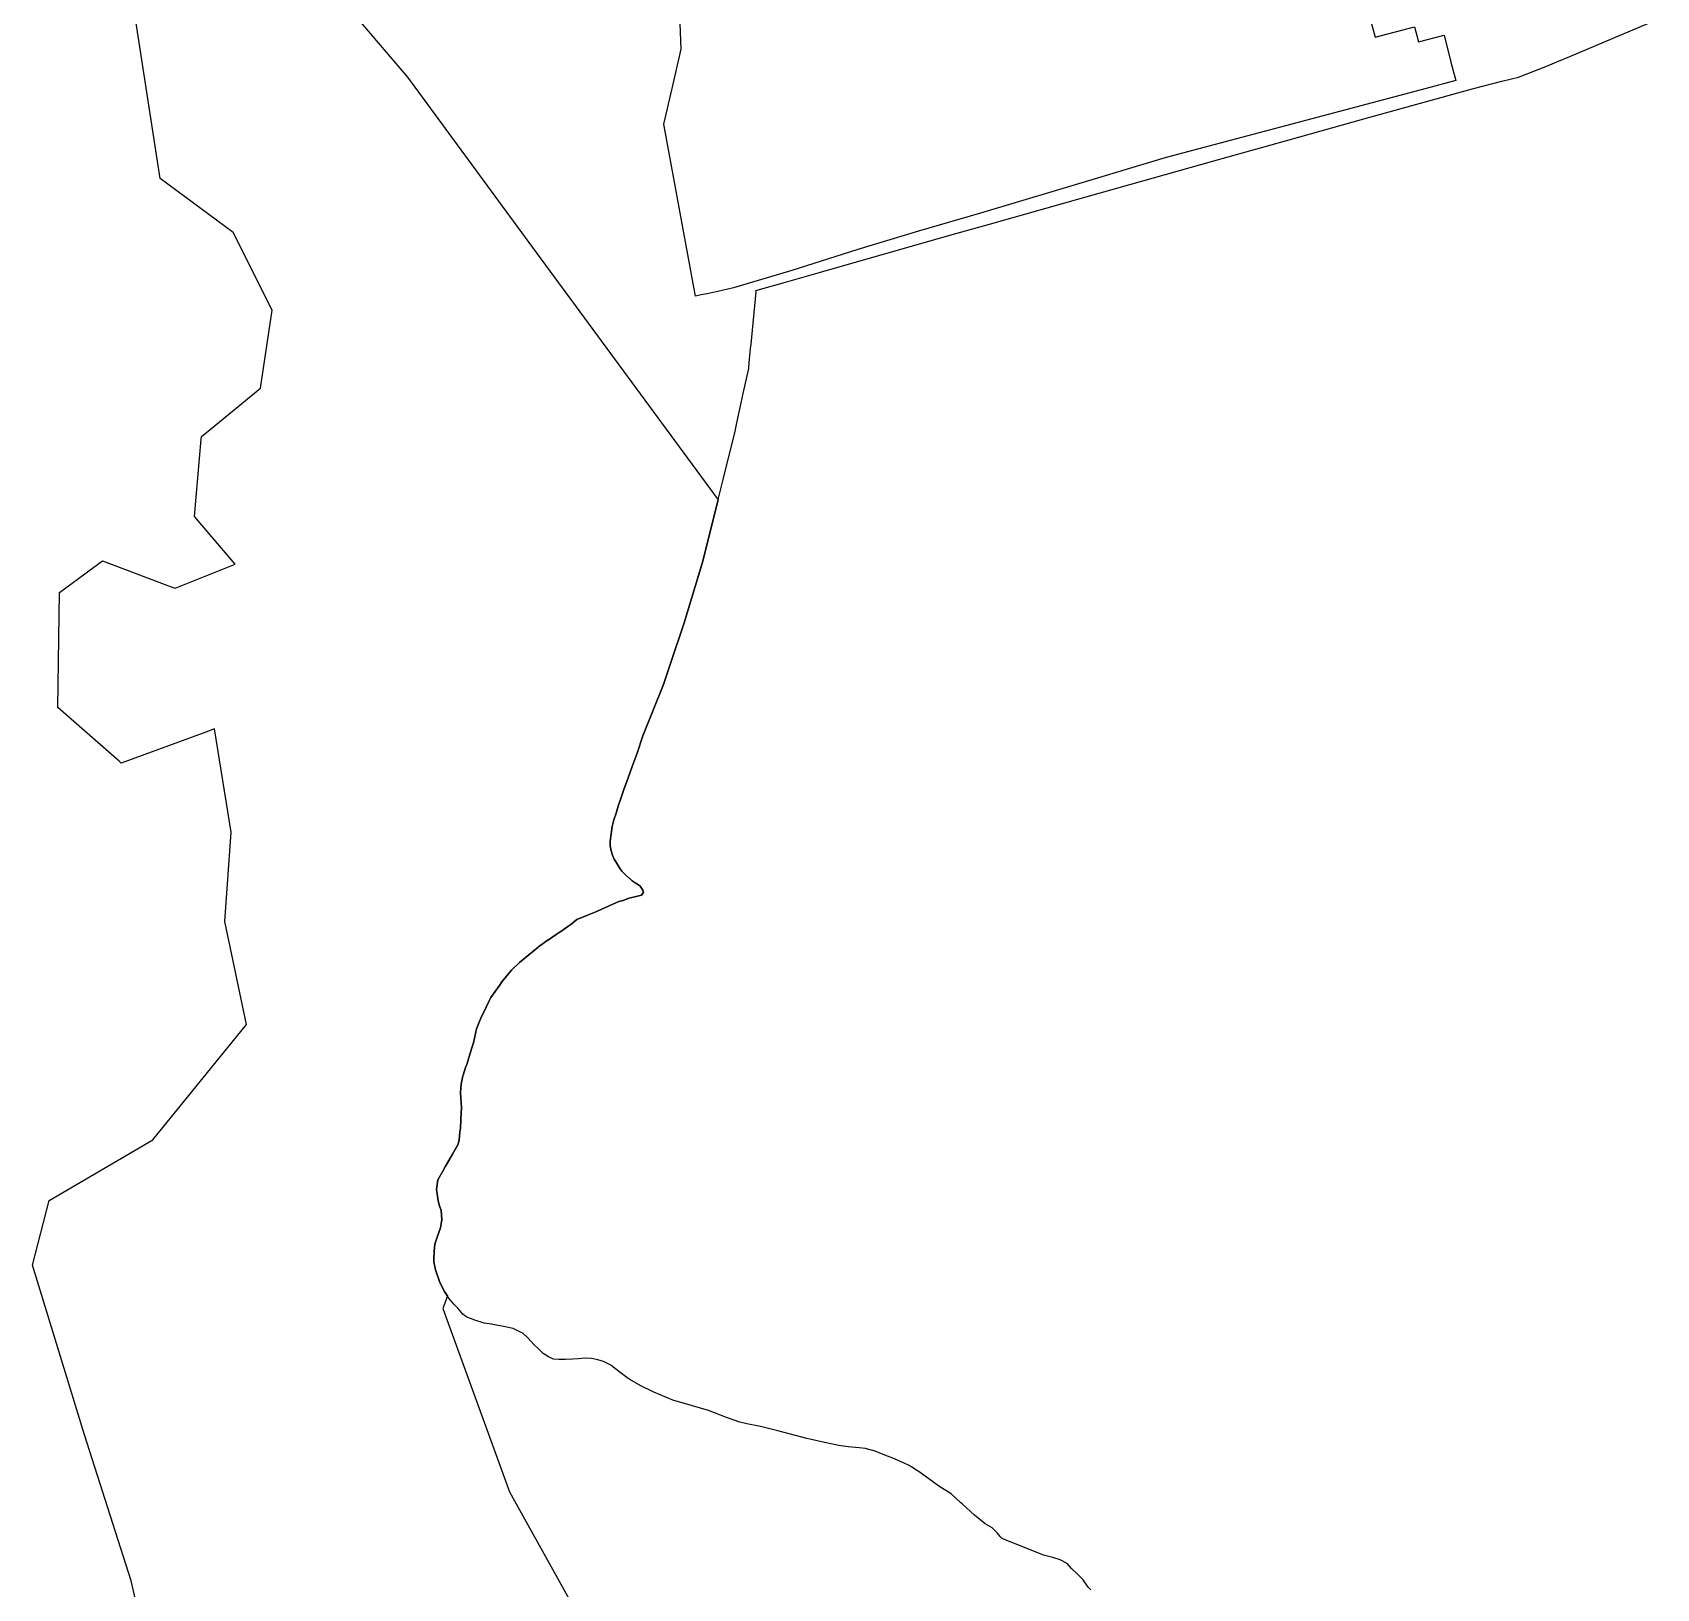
# Model space of a CAD drawing. Header units: metres. Extents: x 3 to 1005126, y 39 to 4383651.
# Drawn here: x 477543.8 to 477815.4, y 4362544.5 to 4362804.8 of the extents above; entities that cross this region are included whole.
import ezdxf

# ---------------------------------------------------------------- set-up
doc = ezdxf.new("R2010")
doc.units = ezdxf.units.M
doc.header["$MEASUREMENT"] = 0
doc.layers.add('TM_Llucmajor', color=7, linetype='Continuous')

msp = doc.modelspace()

# ---------------------------------------------------------------- linework, layer by layer
at = {"layer": 'TM_Llucmajor', "linetype": 'Continuous', "flags": 128}
for points in [[(477565.09, 4362525.04), (477560.34, 4362545.75), (477552.49, 4362570.18), (477543.82, 4362598.55), (477546.63, 4362609.4), (477563.94, 4362619.53), (477579.62, 4362638.8), (477575.96, 4362656.08), (477577.06, 4362671.01), (477574.28, 4362688.27), (477572.82, 4362687.73), (477558.67, 4362682.54), (477558.29, 4362682.87), (477548.08, 4362691.82), (477548.36, 4362711.06), (477554.91, 4362715.95), (477555.51, 4362716.4), (477567.02, 4362712.04), (477567.68, 4362711.79), (477577.71, 4362715.83), (477570.89, 4362723.78), (477572.05, 4362736.72), (477572.09, 4362737.18), (477573.51, 4362738.35), (477581.93, 4362745.27), (477583.89, 4362758.29), (477577.38, 4362771.3), (477565.15, 4362780.34), (477558.92, 4362820.83)], [(477767.53, 4362807.06), (477768.33, 4362803.95), (477774.95, 4362805.67), (477775.59, 4362803.18), (477779.87, 4362804.29), (477781.03, 4362799.8), (477781.83, 4362796.72), (477776.87, 4362795.4), (477733.39, 4362783.82), (477714.84, 4362778.28), (477702.38, 4362774.53), (477692, 4362771.51), (477681.86, 4362768.43), (477670.78, 4362764.96), (477661.05, 4362762.06), (477659.16, 4362761.57), (477656.63, 4362761.05), (477655.67, 4362760.85), (477654.7, 4362760.65), (477649.4, 4362789.41), (477650.77, 4362795.4), (477650.77, 4362795.4), (477652.28, 4362801.98), (477651.59, 4362820.78)], [(477591.19, 4362815.31), (477606.51, 4362797.27), (477627.42, 4362768.81), (477658.46, 4362726.57), (477658.09, 4362725.06), (477655.9, 4362716.31), (477652.79, 4362706.02), (477650.57, 4362699.38), (477649.34, 4362695.71), (477645.91, 4362687.13), (477644.96, 4362684.2), (477644.09, 4362681.99), (477643.41, 4362680.1), (477642.69, 4362678.14), (477642.19, 4362676.62), (477641.79, 4362675.37), (477641.44, 4362674.15), (477641.06, 4362673.08), (477640.77, 4362671.93), (477640.67, 4362671.12), (477640.55, 4362670.3), (477640.42, 4362669.41), (477640.43, 4362668.7), (477640.61, 4362667.87), (477640.82, 4362667.15), (477641.1, 4362666.47), (477641.48, 4362665.84), (477641.99, 4362665.05), (477642.4, 4362664.49), (477642.93, 4362663.91), (477643.6, 4362663.31), (477643.69, 4362663.23), (477644.13, 4362662.85), (477644.59, 4362662.5), (477645.15, 4362662.2), (477645.45, 4362661.97), (477645.68, 4362661.62), (477645.86, 4362661.29), (477645.89, 4362661.22), (477645.99, 4362660.98), (477645.64, 4362660.45), (477644.53, 4362660.16), (477643.56, 4362659.93), (477642.6, 4362659.54), (477641.87, 4362659.41), (477641.35, 4362659.17), (477638.05, 4362657.66), (477637.19, 4362657.31), (477634.84, 4362656.37), (477633.83, 4362655.57), (477633.35, 4362655.2), (477632.16, 4362654.39), (477631.88, 4362654.2), (477631.38, 4362653.86), (477630.68, 4362653.39), (477630.09, 4362652.99), (477630.05, 4362652.96), (477629.64, 4362652.68), (477629.03, 4362652.25), (477628.52, 4362651.89), (477628.39, 4362651.78), (477628.03, 4362651.48), (477626.81, 4362650.46), (477626.19, 4362649.95), (477625.26, 4362649.18), (477625.14, 4362649.08), (477624.88, 4362648.83), (477624.33, 4362648.29), (477624.28, 4362648.24), (477623.95, 4362647.89), (477623.38, 4362647.27), (477622.29, 4362645.94), (477621.9, 4362645.36), (477621.19, 4362644.33), (477620.48, 4362643.34), (477620.16, 4362642.68), (477619.71, 4362641.73), (477618.8, 4362639.9), (477618.54, 4362639.24), (477618.08, 4362638.09), (477617.56, 4362635.75), (477617.4, 4362635.23), (477617.03, 4362634.04), (477616.61, 4362632.69), (477616.43, 4362632.14), (477616.31, 4362631.78), (477615.82, 4362630.34), (477615.78, 4362630.23), (477615.49, 4362628.83), (477615.42, 4362627.5), (477615.47, 4362626.52), (477615.56, 4362624.94), (477615.44, 4362623.01), (477615.37, 4362621.38), (477615.36, 4362621.25), (477615.25, 4362620.26), (477615.15, 4362619.4), (477614.93, 4362618.68), (477614.05, 4362617.15), (477613.07, 4362615.4), (477612.91, 4362615.13), (477612.42, 4362614.32), (477611.61, 4362612.82), (477611.37, 4362611.24), (477611.42, 4362610.92), (477611.66, 4362609.34), (477611.91, 4362608.5), (477612.15, 4362607.69), (477612.28, 4362606.22), (477612.17, 4362605.5), (477612.06, 4362604.84), (477611.53, 4362603.42), (477611.08, 4362602.09), (477611.02, 4362600.91), (477610.96, 4362599.57), (477610.94, 4362599.12), (477611.23, 4362597.78), (477611.9, 4362595.82), (477612.67, 4362594.2), (477613.21, 4362593.42), (477612.42, 4362591.33), (477623.61, 4362560.68), (477641.02, 4362529.27)], [(477720.78, 4362544.28), (477720.44, 4362544.67), (477720.25, 4362544.89), (477719.53, 4362545.93), (477718.49, 4362547.02), (477717.57, 4362547.82), (477716.83, 4362548.68), (477715.66, 4362549.29), (477714.47, 4362549.66), (477713.56, 4362549.89), (477712.91, 4362550.08), (477712.64, 4362550.16), (477706.09, 4362552.77), (477705.97, 4362552.86), (477705.86, 4362552.95), (477705.63, 4362553.2), (477705.17, 4362553.81), (477704.31, 4362554.61), (477703.14, 4362555.29), (477701.38, 4362556.73), (477699.27, 4362558.63), (477699.07, 4362558.82), (477697.46, 4362560.35), (477695.38, 4362561.61), (477692.25, 4362563.9), (477691.56, 4362564.33), (477690.8, 4362564.86), (477690.29, 4362565.11), (477689.6, 4362565.46), (477688, 4362566.19), (477686.07, 4362566.89), (477684.73, 4362567.44), (477683.31, 4362567.87), (477683.1, 4362567.9), (477682.06, 4362568.02), (477680.21, 4362568.18), (477678.69, 4362568.4), (477676.28, 4362568.92), (477673.81, 4362569.46), (477673.29, 4362569.57), (477668.47, 4362570.86), (477665.57, 4362571.56), (477663.27, 4362572.05), (477662.12, 4362572.3), (477659.86, 4362573.11), (477656.89, 4362574.28), (477652.86, 4362575.43), (477651.07, 4362575.93), (477650.88, 4362575.98), (477647.73, 4362577.31), (477645.57, 4362578.37), (477643.71, 4362579.42), (477643.46, 4362579.6), (477642.09, 4362580.61), (477640.51, 4362581.82), (477639.29, 4362582.45), (477638.35, 4362582.75), (477637.28, 4362582.97), (477636.24, 4362583.02), (477635.08, 4362582.88), (477634.12, 4362582.83), (477632.93, 4362582.77), (477632.28, 4362582.77), (477631.86, 4362582.77), (477630.95, 4362582.86), (477630.09, 4362583.26), (477629.2, 4362583.79), (477628.77, 4362584.25), (477628.41, 4362584.63), (477627.67, 4362585.28), (477626.72, 4362586.37), (477625.81, 4362587.18), (477625.54, 4362587.32), (477624.23, 4362587.96), (477622.89, 4362588.27), (477622.61, 4362588.33), (477620.81, 4362588.64), (477620.6, 4362588.68), (477619.33, 4362588.89), (477619.16, 4362588.92), (477617.79, 4362589.35), (477616.34, 4362589.95), (477615.78, 4362590.4), (477614.96, 4362591.39), (477614.28, 4362592.07), (477613.46, 4362593.06), (477612.67, 4362594.2), (477611.9, 4362595.82), (477611.23, 4362597.78), (477610.94, 4362599.12), (477610.96, 4362599.57), (477611.02, 4362600.91), (477611.08, 4362602.09), (477611.53, 4362603.42), (477612.06, 4362604.84), (477612.17, 4362605.5), (477612.28, 4362606.22), (477612.15, 4362607.69), (477611.91, 4362608.5), (477611.66, 4362609.34), (477611.42, 4362610.92), (477611.37, 4362611.24), (477611.61, 4362612.82), (477612.42, 4362614.32), (477612.91, 4362615.13), (477613.07, 4362615.4), (477614.05, 4362617.15), (477614.93, 4362618.68), (477615.15, 4362619.4), (477615.25, 4362620.26), (477615.36, 4362621.25), (477615.37, 4362621.38), (477615.44, 4362623.01), (477615.56, 4362624.94), (477615.47, 4362626.52), (477615.42, 4362627.5), (477615.49, 4362628.83), (477615.78, 4362630.23), (477615.82, 4362630.34), (477616.31, 4362631.78), (477616.43, 4362632.14), (477616.61, 4362632.69), (477617.03, 4362634.04), (477617.4, 4362635.23), (477617.56, 4362635.75), (477618.08, 4362638.09), (477618.54, 4362639.24), (477618.8, 4362639.9), (477619.71, 4362641.73), (477620.16, 4362642.68), (477620.48, 4362643.34), (477621.19, 4362644.33), (477621.9, 4362645.36), (477622.29, 4362645.94), (477623.38, 4362647.27), (477623.95, 4362647.89), (477624.28, 4362648.24), (477624.33, 4362648.29), (477624.88, 4362648.83), (477625.14, 4362649.08), (477625.26, 4362649.18), (477626.19, 4362649.95), (477626.81, 4362650.46), (477628.03, 4362651.48), (477628.39, 4362651.78), (477628.52, 4362651.89), (477629.03, 4362652.25), (477629.64, 4362652.68), (477630.05, 4362652.96), (477630.09, 4362652.99), (477630.68, 4362653.39), (477631.38, 4362653.86), (477631.88, 4362654.2), (477632.16, 4362654.39), (477633.35, 4362655.2), (477633.83, 4362655.57), (477634.84, 4362656.37), (477637.19, 4362657.31), (477638.05, 4362657.66), (477641.35, 4362659.17), (477641.87, 4362659.41), (477642.6, 4362659.54), (477643.56, 4362659.93), (477644.53, 4362660.16), (477645.64, 4362660.45), (477645.99, 4362660.98), (477645.89, 4362661.22), (477645.86, 4362661.29), (477645.68, 4362661.62), (477645.45, 4362661.97), (477645.15, 4362662.2), (477644.59, 4362662.5), (477644.13, 4362662.85), (477643.69, 4362663.23), (477643.6, 4362663.31), (477642.93, 4362663.91), (477642.4, 4362664.49), (477641.99, 4362665.05), (477641.48, 4362665.84), (477641.1, 4362666.47), (477640.82, 4362667.15), (477640.61, 4362667.87), (477640.43, 4362668.7), (477640.42, 4362669.41), (477640.55, 4362670.3), (477640.67, 4362671.12), (477640.77, 4362671.93), (477641.06, 4362673.08), (477641.44, 4362674.15), (477641.79, 4362675.37), (477642.19, 4362676.62), (477642.69, 4362678.14), (477643.41, 4362680.1), (477644.09, 4362681.99), (477644.96, 4362684.2), (477645.91, 4362687.13), (477649.34, 4362695.71), (477650.57, 4362699.38), (477652.79, 4362706.02), (477655.9, 4362716.31), (477658.09, 4362725.06), (477659.31, 4362729.97), (477659.88, 4362732.26), (477660.87, 4362736.24), (477661.32, 4362738.06), (477661.63, 4362739.48), (477662.35, 4362742.82), (477662.68, 4362744.35), (477663.6, 4362748.57), (477663.69, 4362749.52), (477663.92, 4362751.92), (477663.99, 4362752.61), (477664.84, 4362761.35), (477664.81, 4362761.6), (477669.72, 4362763), (477675.2, 4362764.56), (477683.58, 4362766.94), (477697.82, 4362770.99), (477703.88, 4362772.7), (477719.01, 4362776.99), (477741.35, 4362783.31), (477755.74, 4362787.31), (477766.45, 4362790.3), (477784.8, 4362795.4), (477789.55, 4362796.6), (477792.33, 4362797.3), (477797.17, 4362799.17), (477798.74, 4362799.83), (477800.92, 4362800.75), (477815.41, 4362806.86)]]:
    msp.add_lwpolyline(points, dxfattribs=at)

doc.saveas('drawing.dxf')
